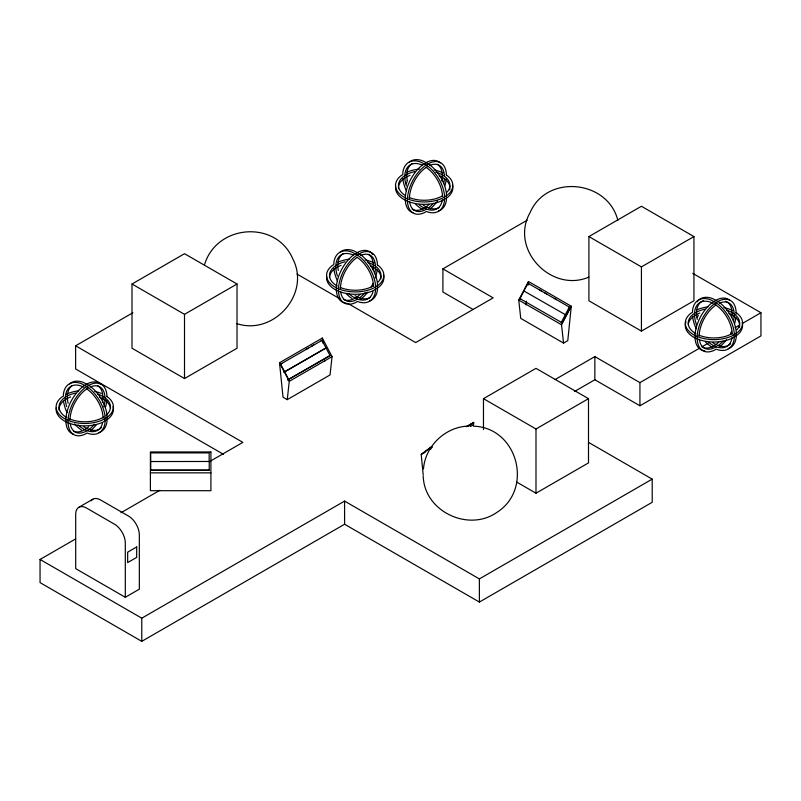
<?xml version="1.0" encoding="UTF-8"?>
<svg xmlns="http://www.w3.org/2000/svg" width="801" height="801" viewBox="0 0 801 801"><rect width="100%" height="100%" fill="white"/><g stroke="black" fill="none" stroke-linecap="round" stroke-linejoin="round"><path stroke-width="1.2" d="M526.107 304.881L526.487 301.186M528.109 285.196L528.48 281.511L571.273 306.222L567.779 340.655L563.544 343.098L520.75 318.387L518.748 300.065L528.48 281.511M287.259 399.639L289.261 381.326L279.519 362.763L322.322 338.062L332.055 356.615L330.052 374.938L287.259 399.639L283.023 397.196L279.519 362.763M430.658 449.551L430.938 447.118L421.206 454.427L423.208 475.063M473.321 426.062L473.741 422.407L466.252 426.733M423.479 468.945C425.171 446.247 445.086 427.043 467.894 426.102M406.337 183.84L407.258 180.716M697.301 317.416L698.342 315.254M204.595 264.5C216.761 224.13 276.185 219.764 292.816 258.893C311.038 293.997 273.381 336.12 236.475 323.504M527.909 283.274L570.192 307.544L562.232 322.863L519.949 298.593L527.909 283.274L528.84 283.664M569.261 307.143L561.291 322.473L562.232 322.863M563.544 343.098L561.541 324.775L571.273 306.222M431.278 447.068L423.198 453.126L425.321 451.904M470.217 425.011L471.819 423.799M468.865 426.072L473.741 422.407M406.377 185.982A25.732 15.389 58.1 0 1 422.277 165.136L427.323 161.972A28.656 15.92 -61.8 0 1 440.25 162.893M337.411 275.965A25.732 15.389 58.1 0 1 353.321 255.108L358.367 251.955A28.656 15.92 -61.8 0 1 372.705 254.538M132.005 284.015L184.51 253.697L237.026 284.015L237.026 348.235L184.51 378.553L132.005 348.235L132.005 284.015L184.51 314.332L237.026 284.015M223.439 454.307L75.614 368.961L75.614 345.802L132.866 312.75M472.83 309.306L442.903 292.025L442.903 268.866L527.188 220.205M281.822 363.394L279.699 364.615L321.982 340.345L330.062 355.604L287.779 379.874L330.062 355.604M306.202 349.306L308.325 348.085M311.499 346.252L313.622 345.031M326.037 347.924L283.724 372.285M284.655 371.894L326.007 348.014M289.261 381.326L332.055 356.615M78.868 507.293L92.896 499.193M588.915 236.575L641.431 206.257L693.936 236.575L693.936 300.786L641.431 331.103L588.915 300.786L588.915 236.575L641.431 266.893L693.936 236.575M588.585 442.402L652.204 479.128L652.204 502.287L479.378 602.072L344.58 524.244L141.767 641.341L40.05 582.617L40.05 559.458L75.654 538.913M120.961 512.75L159.799 490.322M210.503 461.056L242.863 442.372L75.614 345.802M125.306 597.276L125.306 542.968A15.349 8.861 60 0 0 114.453 524.164L86.548 508.054A15.349 8.861 60 0 0 75.694 514.322L75.694 568.63L125.306 597.276L139.334 589.176L139.334 534.868A15.349 8.861 60 0 0 128.48 516.064L100.576 499.954A15.349 8.861 60 0 0 91.174 500.795M483.474 429.546L483.474 398.668L535.989 368.35L588.495 398.668L588.495 462.888L535.989 493.206L516.695 482.072M467.323 426.252L472.63 423.198M427.223 450.102L432.56 447.028M421.206 454.427L424.42 452.575M470.387 426.512L473.561 424.67M40.05 559.458L141.767 618.182L344.58 501.096L479.378 578.913L652.204 479.128M555.063 379.574L594.853 356.595L639.929 382.618L699.353 348.305M574.417 391.549L594.853 379.754L639.929 405.777L760.95 335.899L760.95 312.74L692.755 273.371M483.474 398.668L535.989 428.986L588.495 398.668M702.597 346.433L708.004 343.319M735.018 327.719L739.343 325.226M742.577 323.354L760.95 312.74M321.041 340.745L321.982 340.345M588.785 277.146C551.068 293.236 509.306 248.921 530.112 212.575C546.602 173.907 607.709 179.825 617.851 220.345M150.688 461.536L209.241 461.476L209.241 470.287L150.768 470.287L150.688 452.895L209.161 452.895L209.161 461.716M150.768 470.107L209.241 470.107M150.398 472.85L210.913 472.85M474.102 426.182C517.816 428.024 533.726 489.201 496.74 512.49C468.255 532.295 424.21 511.318 423.218 476.114M566.257 315.194L523.884 290.943M565.226 314.813L566.167 315.214M519.949 298.593L520.88 298.993M712.84 347.404L710.637 346.222A28.656 17.141 58.1 0 1 705.351 341.807M423.098 209.722L420.905 208.54A28.656 17.141 58.1 0 1 415.609 204.125M539.443 289.792L541.566 291.013M544.75 292.846L546.863 294.077M554.292 298.362L556.405 299.584M518.748 300.065L561.541 324.775M442.903 268.866L493.146 297.872L415.699 342.588L347.714 303.339M297.001 274.052L340.165 298.973M280.63 364.215L288.71 379.474M322.322 338.062L322.813 342.978M324.445 358.968L324.695 361.421M641.431 266.893L641.431 331.103M639.929 382.618L639.929 405.777M594.853 356.595L594.853 379.754M535.989 428.986L535.989 493.206M479.378 578.913L479.378 602.072M344.58 501.096L344.58 524.244M184.51 314.332L184.51 378.553M141.767 618.182L141.767 641.341M719.298 303.178A25.732 14.298 -61.8 0 1 734.157 314.032M734.167 315.123A25.732 14.298 -61.8 0 1 733.476 320.971M723.033 341.186A25.732 14.298 -61.8 0 1 718.137 345.601M716.304 346.803A25.732 14.298 -61.8 0 1 699.313 339.234M699.153 336.04A25.732 14.298 -61.8 0 1 716.104 304.931M725.456 301.236A25.732 14.298 -61.8 0 1 731.754 317.426M718.707 342.227A25.732 14.298 -61.8 0 1 701.886 346.843M736.149 314.082A28.656 15.92 -61.8 0 0 719.208 300.806L714.112 303.969A28.656 15.92 -61.8 0 0 697.16 337.702A28.656 15.92 -61.8 0 0 714.112 350.357L716.124 349.166A28.656 17.141 58.1 0 0 734.197 338.713L734.197 332.605A28.656 17.141 58.1 0 0 716.124 302.778L710.637 299.834A28.656 17.141 58.1 0 0 692.565 310.287L692.565 312.26L690.562 313.511A28.656 16.541 0 0 0 694.427 335.208A28.656 16.541 0 0 0 732.194 335.829L737.28 332.665A28.656 16.541 0 0 0 735.999 312.54M735.859 317.707A28.656 15.92 -61.8 0 1 734.677 323.334M731.603 331.334A28.656 15.92 -61.8 0 1 730.452 333.556M726.407 339.784A28.656 15.92 -61.8 0 1 720.039 346.523M704.77 350.758A28.656 15.92 -61.8 0 1 695.398 331.764A28.656 15.92 -61.8 0 1 711.969 302.818L717.065 299.654A28.656 15.92 -61.8 0 1 729.991 300.575M688.269 324.375A25.732 14.859 0 0 1 699.804 313.051M728.95 313.421A25.732 14.859 0 0 1 739.403 327.539M742.177 322.713A28.656 16.541 0 0 1 737.28 335.048L732.194 338.212A28.656 16.541 0 0 1 698.893 339.564A28.656 16.541 0 0 1 685.996 321.782M696.63 309.897A28.656 16.541 0 0 1 707.914 306.913M723.904 307.584A28.656 16.541 0 0 1 732.865 310.678M726.677 310.187A25.732 14.859 0 0 1 736.9 329.772M732.214 333.536A25.732 14.859 0 0 1 698.903 335.148M695.829 333.647A25.732 14.859 0 0 1 704.81 309.196M730.552 343.849A25.732 15.389 58.1 0 1 712.79 342.688M697.26 319.399A25.732 15.389 58.1 0 1 703.598 300.545M697.19 301.817A28.656 17.141 58.1 0 1 712.63 298.603L718.107 301.536A28.656 17.141 58.1 0 1 736.189 331.374L736.189 337.471A28.656 17.141 58.1 0 1 728.149 348.675M696.189 328.7A28.656 17.141 58.1 0 1 692.565 316.395M732.054 337.381A25.732 15.389 58.1 0 1 708.865 342.478M696.459 324.695A25.732 15.389 58.1 0 1 713 303.289M714.973 304.42A25.732 15.389 58.1 0 1 732.234 334.177M360.6 255.469A25.732 14.298 -61.8 0 1 375.459 266.332M375.469 267.414A25.732 14.298 -61.8 0 1 374.778 273.271M365.046 292.685A25.732 14.298 -61.8 0 1 359.439 297.892M357.606 299.103A25.732 14.298 -61.8 0 1 340.615 291.534M340.455 288.34A25.732 14.298 -61.8 0 1 357.406 257.231M368.45 254.328A25.732 14.298 -61.8 0 1 373.056 269.727M360.009 294.518A25.732 14.298 -61.8 0 1 344.009 299.584M377.451 265.141A28.656 15.92 -61.8 0 0 360.51 253.096L355.414 256.27A28.656 15.92 -61.8 0 0 338.463 290.002A28.656 15.92 -61.8 0 0 355.414 302.658L357.426 301.456A28.656 17.141 58.1 0 0 375.499 291.003L375.499 284.896A28.656 17.141 58.1 0 0 357.426 255.068L351.939 252.125A28.656 17.141 58.1 0 0 333.867 262.578L333.867 264.56L331.864 265.802A28.656 16.541 0 0 0 335.729 287.499A28.656 16.541 0 0 0 373.496 288.12L378.583 284.956A28.656 16.541 0 0 0 377.301 264.831M377.161 269.997A28.656 15.92 -61.8 0 1 375.258 277.927M372.906 283.624A28.656 15.92 -61.8 0 1 371.133 286.938M367.709 292.075A28.656 15.92 -61.8 0 1 360.51 299.494M346.072 303.048A28.656 15.92 -61.8 0 1 336.7 284.055A28.656 15.92 -61.8 0 1 353.271 255.119M329.501 277.647A25.732 14.859 0 0 1 341.106 265.351M370.252 265.712A25.732 14.859 0 0 1 380.886 278.858M383.479 275.003A28.656 16.541 0 0 1 378.583 287.349L373.496 290.513A28.656 16.541 0 0 1 341.827 292.385A28.656 16.541 0 0 1 326.698 276.215M337.932 262.197A28.656 16.541 0 0 1 349.216 259.204M365.206 259.874A28.656 16.541 0 0 1 374.167 262.968M367.979 262.478A25.732 14.859 0 0 1 378.202 282.062M373.506 285.827A25.732 14.859 0 0 1 340.195 287.439M337.121 285.937A25.732 14.859 0 0 1 345.061 261.737M370.272 297.401A25.732 15.389 58.1 0 1 355.083 295.639M338.312 270.498A25.732 15.389 58.1 0 1 343.078 253.717M340.014 252.385A28.656 17.141 58.1 0 1 353.932 250.893L359.409 253.827A28.656 17.141 58.1 0 1 377.491 283.664L377.491 289.772A28.656 17.141 58.1 0 1 369.451 300.966M351.939 298.513A28.656 17.141 58.1 0 1 346.643 294.097M337.491 281.001A28.656 17.141 58.1 0 1 333.867 268.685M372.986 291.634A25.732 15.389 58.1 0 1 348.595 293.416M357.256 257.361A25.732 15.389 58.1 0 1 373.526 286.478M90.133 387.033A25.732 14.298 -61.8 0 1 105.001 397.897M105.001 398.978A25.732 14.298 -61.8 0 1 103.83 406.868M94.578 424.25A25.732 14.298 -61.8 0 1 88.06 430.087M87.149 430.668A25.732 14.298 -61.8 0 1 70.158 423.098M69.997 419.904A25.732 14.298 -61.8 0 1 87.85 388.215M97.982 385.892A25.732 14.298 -61.8 0 1 102.408 402.482M88.661 426.873A25.732 14.298 -61.8 0 1 73.552 431.148M106.994 396.705A28.656 15.92 -61.8 0 0 90.042 384.66L84.956 387.824A28.656 15.92 -61.8 0 0 68.005 421.566A28.656 15.92 -61.8 0 0 84.956 434.222L86.959 433.021A28.656 17.141 58.1 0 0 105.041 422.568L105.041 416.46A28.656 17.141 58.1 0 0 86.959 386.633L81.482 383.689A28.656 17.141 58.1 0 0 63.409 394.142L63.409 396.125L61.407 397.366A28.656 16.541 0 0 0 65.271 419.063A28.656 16.541 0 0 0 103.039 419.684L108.125 416.52A28.656 16.541 0 0 0 106.833 396.395M106.833 400.48A28.656 15.92 -61.8 0 1 105.512 407.198M96.5 424.6A28.656 15.92 -61.8 0 1 90.883 430.377M73.492 434.232A28.656 15.92 -61.8 0 1 66.523 413.947A28.656 15.92 -61.8 0 1 82.813 386.683L87.9 383.519A28.656 15.92 -61.8 0 1 100.826 384.43M59.074 410.182A25.732 14.859 0 0 1 70.648 396.916M99.795 397.276A25.732 14.859 0 0 1 110.448 408.48M113.011 406.568A28.656 16.541 0 0 1 108.125 418.913L103.039 422.077A28.656 16.541 0 0 1 71.369 423.949A28.656 16.541 0 0 1 56.24 407.779M66.493 394.202A28.656 16.541 0 0 1 78.758 390.768M94.738 391.439A28.656 16.541 0 0 1 101.357 393.461M97.512 394.042A25.732 14.859 0 0 1 106.042 415.298M103.97 416.83A25.732 14.859 0 0 1 68.666 418.533M66.663 417.501A25.732 14.859 0 0 1 75.644 393.051M101.397 427.714A25.732 15.389 58.1 0 1 83.634 426.553M68.105 403.253A25.732 15.389 58.1 0 1 71.79 385.852M69.557 383.949A28.656 17.141 58.1 0 1 83.474 382.457L88.951 385.391A28.656 17.141 58.1 0 1 107.024 415.228L107.024 421.336A28.656 17.141 58.1 0 1 98.994 432.53M81.482 430.077A28.656 17.141 58.1 0 1 74.533 423.919M67.024 412.565A28.656 17.141 58.1 0 1 63.539 401.321M102.528 423.198A25.732 15.389 58.1 0 1 78.138 424.981M66.633 406.507A25.732 15.389 58.1 0 1 83.845 387.153M86.798 388.926A25.732 15.389 58.1 0 1 103.069 418.042M429.556 165.497A25.732 14.298 -61.8 0 1 444.425 176.35M444.385 178.563A25.732 14.298 -61.8 0 1 443.734 183.289M433.291 203.504A25.732 14.298 -61.8 0 1 428.395 207.92M426.573 209.121A25.732 14.298 -61.8 0 1 409.581 201.552M409.421 198.358A25.732 14.298 -61.8 0 1 427.273 166.678M437.406 164.345A25.732 14.298 -61.8 0 1 441.832 180.946M428.966 204.545A25.732 14.298 -61.8 0 1 412.155 209.151M446.417 175.169A28.656 15.92 -61.8 0 0 429.466 163.124L424.38 166.288A28.656 15.92 -61.8 0 0 407.429 200.02A28.656 15.92 -61.8 0 0 424.38 212.676L426.382 211.484A28.656 17.141 58.1 0 0 444.455 201.031L444.455 194.923A28.656 17.141 58.1 0 0 426.382 165.086L420.905 162.152A28.656 17.141 58.1 0 0 402.823 172.605L402.823 174.578L400.82 175.83A28.656 16.541 0 0 0 404.685 197.527A28.656 16.541 0 0 0 442.452 198.147L447.549 194.983A28.656 16.541 0 0 0 446.257 174.858M446.257 178.933A28.656 15.92 -61.8 0 1 444.935 185.652M437.406 201.111A28.656 15.92 -61.8 0 1 430.307 208.841M412.905 212.696A28.656 15.92 -61.8 0 1 405.947 192.41A28.656 15.92 -61.8 0 1 422.237 165.136M449.912 187.915A25.732 14.859 0 0 1 449.661 189.857M398.498 188.636A25.732 14.859 0 0 1 410.072 175.369M439.208 175.729A25.732 14.859 0 0 1 449.872 186.943M452.435 185.031A28.656 16.541 0 0 1 447.549 197.366L442.452 200.53A28.656 16.541 0 0 1 410.783 202.413A28.656 16.541 0 0 1 395.664 186.243M406.888 172.215A28.656 16.541 0 0 1 419.394 169.091M434.162 169.902A28.656 16.541 0 0 1 443.123 172.986M435.754 172.135A25.732 14.859 0 0 1 447.168 192.08M442.472 195.855A25.732 14.859 0 0 1 409.161 197.467M405.146 195.394A25.732 14.859 0 0 1 415.068 171.514M439.228 207.419A25.732 15.389 58.1 0 1 423.058 205.006M407.278 180.525A25.732 15.389 58.1 0 1 412.034 163.734M408.971 162.403A28.656 17.141 58.1 0 1 422.888 160.911L428.375 163.855A28.656 17.141 58.1 0 1 446.447 193.682L446.447 199.789A28.656 17.141 58.1 0 1 438.417 210.993M406.447 191.018A28.656 17.141 58.1 0 1 402.823 178.713M442.322 199.699A25.732 15.389 58.1 0 1 419.133 204.796M426.222 167.389A25.732 15.389 58.1 0 1 442.492 196.495M136.691 546.953L127.659 552.169L127.659 562.592L136.691 557.386L136.691 546.953M210.913 451.964L150.398 451.964L150.398 490.693L210.913 490.693L210.913 451.964"/></g></svg>
